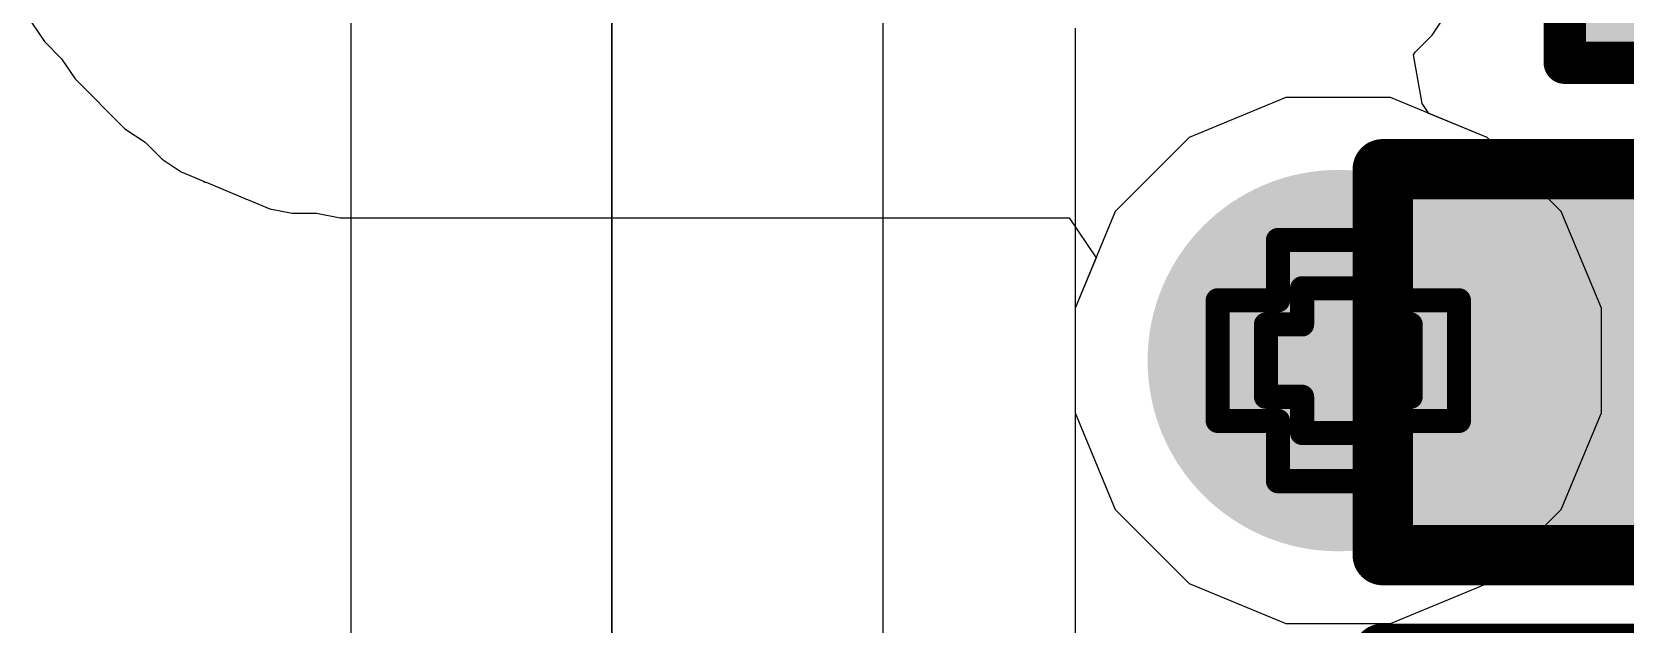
# Model space of a CAD drawing. Header units: inches. Extents: x -4 to 5258, y -4 to 5281.
# Drawn here: x 4.718 to 8.073, y 34.102 to 35.35 of the extents above; entities that cross this region are included whole.
import ezdxf

# ---------------------------------------------------------------- set-up
doc = ezdxf.new("R2010")
doc.units = ezdxf.units.IN
for name, color, linetype in [('Bottom Layer', 5, 'Continuous'), ('Bottom Solder', 6, 'Continuous'), ('Drill Drawing', 1, 'Continuous'), ('Layer 1', 16, 'Continuous'), ('Layer 2', 76, 'Continuous'), ('Top Layer', 1, 'Continuous'), ('Top Overlay', 2, 'Continuous'), ('Top Paste', 8, 'Continuous'), ('Top Solder', 216, 'Continuous'), ('Via Holes', 16, 'Continuous')]:
    doc.layers.add(name, color=color, linetype=linetype)

# ---------------------------------------------------------------- blocks, each defined once
blk = doc.blocks.new('R___0402_156')
at = {"layer": 'Top Layer'}
for points in [[(-0.6985, -0.3175), (-0.6985, 0.3175), (-0.2412999999999999, 0.3175), (-0.2413, -0.3175)], [(0.2412999999999999, -0.3175), (0.2413, 0.3175), (0.6985, 0.3175), (0.6985, -0.3175)]]:
    blk.add_hatch(color=1, dxfattribs=at).paths.add_polyline_path(points)
at = {"layer": 'Top Paste'}
for points in [[(-0.6985, -0.3175), (-0.6985, 0.3175), (-0.2412999999999999, 0.3175), (-0.2413, -0.3175)], [(0.2412999999999999, -0.3175), (0.2413, 0.3175), (0.6985, 0.3175), (0.6985, -0.3175)]]:
    blk.add_hatch(color=8, dxfattribs=at).paths.add_polyline_path(points)
at = {"layer": 'Top Solder'}
for points in [[(-0.75350116, -0.37250116), (-0.75350116, 0.37250116), (-0.1862988399999999, 0.37250116), (-0.18629884, -0.37250116)], [(0.1862988399999999, -0.37250116), (0.18629884, 0.37250116), (0.75350116, 0.37250116), (0.75350116, -0.37250116)]]:
    blk.add_hatch(color=216, dxfattribs=at).paths.add_polyline_path(points)
at = {"layer": 'Top Overlay'}
for points in [[(-0.7874, 0.4064, 0.127, 0.127, 0), (-0.7874, -0.4064, 0.127, 0.127, 0)], [(0.7874, 0.4064, 0.127, 0.127, 0), (-0.7874, 0.4064, 0.127, 0.127, 0)], [(0.7874, 0.4064, 0.127, 0.127, 0), (0.7874, -0.4064, 0.127, 0.127, 0)], [(0.7874, -0.4064, 0.127, 0.127, 0), (-0.7874, -0.4064, 0.127, 0.127, 0)], [(0.8128, -0.4318, 0.0032258, 0.0032258, 0), (-0.8128, -0.4318, 0.0032258, 0.0032258, 0)]]:
    blk.add_lwpolyline(points, format="xyseb", dxfattribs=at)
for points in [[(-0.8191499999999999, 0.4064, 0.0635, 0.0635, 1), (-0.7556499999999999, 0.4064, 0.0635, 0.0635, 1)], [(-0.8191499999999999, 0.4064, 0.0635, 0.0635, 1), (-0.7556499999999999, 0.4064, 0.0635, 0.0635, 1)], [(0.7556499999999999, 0.4064, 0.0635, 0.0635, 1), (0.8191499999999999, 0.4064, 0.0635, 0.0635, 1)], [(0.7556499999999999, 0.4064, 0.0635, 0.0635, 1), (0.8191499999999999, 0.4064, 0.0635, 0.0635, 1)], [(-0.8191499999999999, -0.4064, 0.0635, 0.0635, 1), (-0.7556499999999999, -0.4064, 0.0635, 0.0635, 1)], [(-0.8191499999999999, -0.4064, 0.0635, 0.0635, 1), (-0.7556499999999999, -0.4064, 0.0635, 0.0635, 1)], [(0.7556499999999999, -0.4064, 0.0635, 0.0635, 1), (0.8191499999999999, -0.4064, 0.0635, 0.0635, 1)], [(0.7556499999999999, -0.4064, 0.0635, 0.0635, 1), (0.8191499999999999, -0.4064, 0.0635, 0.0635, 1)], [(-0.81360518, -0.4318, 0.0016129, 0.0016129, 1), (-0.8119948199999999, -0.4318, 0.0016129, 0.0016129, 1)], [(0.8119948199999999, -0.4318, 0.0016129, 0.0016129, 1), (0.81360518, -0.4318, 0.0016129, 0.0016129, 1)]]:
    blk.add_lwpolyline(points, format="xyseb", close=True, dxfattribs=at)
blk = doc.blocks.new('R___0402_157')
at = {"layer": 'Top Layer'}
for points in [[(-0.6985, -0.3175), (-0.6985, 0.3175), (-0.2412999999999999, 0.3175), (-0.2413, -0.3175)], [(0.2412999999999999, -0.3175), (0.2413, 0.3175), (0.6985, 0.3175), (0.6985, -0.3175)]]:
    blk.add_hatch(color=1, dxfattribs=at).paths.add_polyline_path(points)
at = {"layer": 'Top Paste'}
for points in [[(-0.6985, -0.3175), (-0.6985, 0.3175), (-0.2412999999999999, 0.3175), (-0.2413, -0.3175)], [(0.2412999999999999, -0.3175), (0.2413, 0.3175), (0.6985, 0.3175), (0.6985, -0.3175)]]:
    blk.add_hatch(color=8, dxfattribs=at).paths.add_polyline_path(points)
at = {"layer": 'Top Solder'}
for points in [[(-0.75350116, -0.37250116), (-0.75350116, 0.37250116), (-0.1862988399999999, 0.37250116), (-0.18629884, -0.37250116)], [(0.1862988399999999, -0.37250116), (0.18629884, 0.37250116), (0.75350116, 0.37250116), (0.75350116, -0.37250116)]]:
    blk.add_hatch(color=216, dxfattribs=at).paths.add_polyline_path(points)
at = {"layer": 'Top Overlay'}
for points in [[(-0.7874, 0.4064, 0.127, 0.127, 0), (-0.7874, -0.4064, 0.127, 0.127, 0)], [(0.7874, 0.4064, 0.127, 0.127, 0), (-0.7874, 0.4064, 0.127, 0.127, 0)], [(0.7874, 0.4064, 0.127, 0.127, 0), (0.7874, -0.4064, 0.127, 0.127, 0)], [(0.7874, -0.4064, 0.127, 0.127, 0), (-0.7874, -0.4064, 0.127, 0.127, 0)], [(0.8128, -0.4318, 0.0032258, 0.0032258, 0), (-0.8128, -0.4318, 0.0032258, 0.0032258, 0)]]:
    blk.add_lwpolyline(points, format="xyseb", dxfattribs=at)
for points in [[(-0.8191499999999999, 0.4064, 0.0635, 0.0635, 1), (-0.7556499999999999, 0.4064, 0.0635, 0.0635, 1)], [(-0.8191499999999999, 0.4064, 0.0635, 0.0635, 1), (-0.7556499999999999, 0.4064, 0.0635, 0.0635, 1)], [(0.7556499999999999, 0.4064, 0.0635, 0.0635, 1), (0.8191499999999999, 0.4064, 0.0635, 0.0635, 1)], [(0.7556499999999999, 0.4064, 0.0635, 0.0635, 1), (0.8191499999999999, 0.4064, 0.0635, 0.0635, 1)], [(-0.8191499999999999, -0.4064, 0.0635, 0.0635, 1), (-0.7556499999999999, -0.4064, 0.0635, 0.0635, 1)], [(-0.8191499999999999, -0.4064, 0.0635, 0.0635, 1), (-0.7556499999999999, -0.4064, 0.0635, 0.0635, 1)], [(0.7556499999999999, -0.4064, 0.0635, 0.0635, 1), (0.8191499999999999, -0.4064, 0.0635, 0.0635, 1)], [(0.7556499999999999, -0.4064, 0.0635, 0.0635, 1), (0.8191499999999999, -0.4064, 0.0635, 0.0635, 1)], [(-0.81360518, -0.4318, 0.0016129, 0.0016129, 1), (-0.8119948199999999, -0.4318, 0.0016129, 0.0016129, 1)], [(0.8119948199999999, -0.4318, 0.0016129, 0.0016129, 1), (0.81360518, -0.4318, 0.0016129, 0.0016129, 1)]]:
    blk.add_lwpolyline(points, format="xyseb", close=True, dxfattribs=at)
blk = doc.blocks.new('DFN_2_0_3_0_6__225')
at = {"layer": 'Top Layer'}
for points in [[(-0.32999807, -0.12999974), (-0.32999807, 0.12999974), (-0.05999860999999999, 0.12999974), (-0.05999860999999999, -0.12999974)], [(0.06000115, -0.12999974), (0.06000115, 0.12999974), (0.33000061, 0.12999974), (0.33000061, -0.12999974)]]:
    blk.add_hatch(color=1, dxfattribs=at).paths.add_polyline_path(points)
at = {"layer": 'Top Paste'}
for points in [[(-0.32999807, -0.12999974), (-0.32999807, 0.12999974), (-0.05999860999999999, 0.12999974), (-0.05999860999999999, -0.12999974)], [(0.06000115, -0.12999974), (0.06000115, 0.12999974), (0.33000061, 0.12999974), (0.33000061, -0.12999974)]]:
    blk.add_hatch(color=8, dxfattribs=at).paths.add_polyline_path(points)
at = {"layer": 'Top Solder'}
for points in [[(-0.37999797, -0.17999964), (-0.37999797, 0.17999964), (-0.00999871, 0.17999964), (-0.00999871, -0.17999964)], [(0.01000125, -0.17999964), (0.01000125, 0.17999964), (0.38000051, 0.17999964), (0.38000051, -0.17999964)]]:
    blk.add_hatch(color=216, dxfattribs=at).paths.add_polyline_path(points)
at = {"layer": 'Top Overlay'}
for points in [[(-0.40639746, -0.2032, 0.08889999999999999, 0.08889999999999999, 0), (-0.40639746, 0.2032, 0.08889999999999999, 0.08889999999999999, 0)], [(-0.40639746, 0.2032, 0.08889999999999999, 0.08889999999999999, 0), (0.40640254, 0.2032, 0.08889999999999999, 0.08889999999999999, 0)], [(0.40640254, -0.2032, 0.08889999999999999, 0.08889999999999999, 0), (0.40640254, 0.2032, 0.08889999999999999, 0.08889999999999999, 0)], [(-0.40639746, -0.2032, 0.08889999999999999, 0.08889999999999999, 0), (0.40640254, -0.2032, 0.08889999999999999, 0.08889999999999999, 0)]]:
    blk.add_lwpolyline(points, format="xyseb", dxfattribs=at)
for points in [[(-0.42862246, 0.2032, 0.04445, 0.04445, 1), (-0.38417246, 0.2032, 0.04445, 0.04445, 1)], [(-0.42862246, 0.2032, 0.04445, 0.04445, 1), (-0.38417246, 0.2032, 0.04445, 0.04445, 1)], [(0.38417754, 0.2032, 0.04445, 0.04445, 1), (0.42862754, 0.2032, 0.04445, 0.04445, 1)], [(0.38417754, 0.2032, 0.04445, 0.04445, 1), (0.42862754, 0.2032, 0.04445, 0.04445, 1)], [(-0.42862246, -0.2032, 0.04445, 0.04445, 1), (-0.38417246, -0.2032, 0.04445, 0.04445, 1)], [(-0.42862246, -0.2032, 0.04445, 0.04445, 1), (-0.38417246, -0.2032, 0.04445, 0.04445, 1)], [(0.38417754, -0.2032, 0.04445, 0.04445, 1), (0.42862754, -0.2032, 0.04445, 0.04445, 1)], [(0.38417754, -0.2032, 0.04445, 0.04445, 1), (0.42862754, -0.2032, 0.04445, 0.04445, 1)]]:
    blk.add_lwpolyline(points, format="xyseb", close=True, dxfattribs=at)

msp = doc.modelspace()

# ---------------------------------------------------------------- hatches: boundary and pattern name
at = {"layer": 'Bottom Layer'}
h = msp.add_hatch(color=5, dxfattribs=at)
edge = h.paths.add_edge_path()
edge.add_arc((7.469352600000001, 34.65740846), 0.2999994, 0, 360)
at = {"layer": 'Bottom Solder'}
h = msp.add_hatch(color=6, dxfattribs=at)
edge = h.paths.add_edge_path()
edge.add_arc((7.469352600000001, 34.65740846), 0.4015993999999999, 0, 360)
at = {"layer": 'Layer 1'}
h = msp.add_hatch(color=16, dxfattribs=at)
edge = h.paths.add_edge_path()
edge.add_arc((7.469352600000001, 34.65740846), 0.2999994, 0, 360)
at = {"layer": 'Layer 2'}
h = msp.add_hatch(color=76, dxfattribs=at)
edge = h.paths.add_edge_path()
edge.add_arc((7.469352600000001, 34.65740846), 0.2999994, 0, 360)
at = {"layer": 'Top Layer'}
h = msp.add_hatch(color=1, dxfattribs=at)
edge = h.paths.add_edge_path()
edge.add_arc((7.469352600000001, 34.65740846), 0.2999994, 0, 360)
msp.add_hatch(color=1, dxfattribs=at).paths.add_polyline_path([(7.99420042, 34.3567004), (7.99420042, 34.95882264), (7.46935514, 34.95882264), (7.46935514, 34.3567004)])
at = {"layer": 'Top Solder'}
h = msp.add_hatch(color=216, dxfattribs=at)
edge = h.paths.add_edge_path()
edge.add_arc((7.469352600000001, 34.65740846), 0.4015993999999999, 0, 360)
at = {"layer": 'Via Holes'}
h = msp.add_hatch(color=7, dxfattribs=at)
edge = h.paths.add_edge_path()
edge.add_arc((7.469352600000001, 34.65740846), 0.1499997, 0, 360)

# ---------------------------------------------------------------- linework, layer by layer
at = {"layer": 'Bottom Layer'}
for p, q in [((7.359154699999999, 35.21140786), (7.15553814, 35.12706716)), ((7.579550499999999, 35.21140786), (7.359154699999999, 35.21140786)), ((7.78316706, 35.12706716), (7.579550499999999, 35.21140786)), ((7.15553814, 35.12706716), (6.9996939, 34.97122292)), ((7.939011299999999, 34.97122292), (7.78316706, 35.12706716)), ((6.9996939, 34.97122292), (6.915353199999999, 34.76760635999999)), ((8.023352, 34.76760635999999), (7.939011299999999, 34.97122292)), ((6.915353199999999, 34.76760635999999), (6.915353199999999, 34.54721056)), ((8.023352, 34.54721056), (8.023352, 34.76760635999999)), ((6.915353199999999, 34.54721056), (6.9996939, 34.343594)), ((7.939011299999999, 34.343594), (8.023352, 34.54721056)), ((6.9996939, 34.343594), (7.15553814, 34.18774976)), ((7.78316706, 34.18774976), (7.939011299999999, 34.343594)), ((7.15553814, 34.18774976), (7.359154699999999, 34.10340906)), ((7.579550499999999, 34.10340906), (7.78316706, 34.18774976)), ((7.359154699999999, 34.10340906), (7.579550499999999, 34.10340906))]:
    msp.add_line(p, q, dxfattribs=at)
at = {"layer": 'Drill Drawing'}
for points in [[(7.3423526, 34.78440846, 0.0508, 0.0508, 0), (7.3423526, 34.91140846, 0.0508, 0.0508, 0)], [(7.3423526, 34.91140846, 0.0508, 0.0508, 0), (7.596352599999999, 34.91140846, 0.0508, 0.0508, 0)], [(7.596352599999999, 34.78440846, 0.0508, 0.0508, 0), (7.596352599999999, 34.91140846, 0.0508, 0.0508, 0)], [(7.393152600000001, 34.73360846, 0.0508, 0.0508, 0), (7.393152600000001, 34.80980846, 0.0508, 0.0508, 0)], [(7.393152600000001, 34.80980846, 0.0508, 0.0508, 0), (7.545552600000001, 34.80980846, 0.0508, 0.0508, 0)], [(7.545552600000001, 34.73360846, 0.0508, 0.0508, 0), (7.545552600000001, 34.80980846, 0.0508, 0.0508, 0)], [(7.2153526, 34.53040846, 0.0508, 0.0508, 0), (7.2153526, 34.78440846, 0.0508, 0.0508, 0)], [(7.2153526, 34.78440846, 0.0508, 0.0508, 0), (7.3423526, 34.78440846, 0.0508, 0.0508, 0)], [(7.596352599999999, 34.78440846, 0.0508, 0.0508, 0), (7.723352599999999, 34.78440846, 0.0508, 0.0508, 0)], [(7.723352599999999, 34.53040846, 0.0508, 0.0508, 0), (7.723352599999999, 34.78440846, 0.0508, 0.0508, 0)], [(7.3169526, 34.58120846, 0.0508, 0.0508, 0), (7.3169526, 34.73360846, 0.0508, 0.0508, 0)], [(7.3169526, 34.73360846, 0.0508, 0.0508, 0), (7.393152600000001, 34.73360846, 0.0508, 0.0508, 0)], [(7.545552600000001, 34.73360846, 0.0508, 0.0508, 0), (7.621752599999999, 34.73360846, 0.0508, 0.0508, 0)], [(7.621752599999999, 34.58120846, 0.0508, 0.0508, 0), (7.621752599999999, 34.73360846, 0.0508, 0.0508, 0)], [(7.3169526, 34.58120846, 0.0508, 0.0508, 0), (7.393152600000001, 34.58120846, 0.0508, 0.0508, 0)], [(7.393152600000001, 34.50500846, 0.0508, 0.0508, 0), (7.393152600000001, 34.58120846, 0.0508, 0.0508, 0)], [(7.545552600000001, 34.58120846, 0.0508, 0.0508, 0), (7.621752599999999, 34.58120846, 0.0508, 0.0508, 0)], [(7.545552600000001, 34.50500846, 0.0508, 0.0508, 0), (7.545552600000001, 34.58120846, 0.0508, 0.0508, 0)], [(7.2153526, 34.53040846, 0.0508, 0.0508, 0), (7.3423526, 34.53040846, 0.0508, 0.0508, 0)], [(7.3423526, 34.40340845999999, 0.0508, 0.0508, 0), (7.3423526, 34.53040846, 0.0508, 0.0508, 0)], [(7.393152600000001, 34.50500846, 0.0508, 0.0508, 0), (7.545552600000001, 34.50500846, 0.0508, 0.0508, 0)], [(7.596352599999999, 34.53040846, 0.0508, 0.0508, 0), (7.723352599999999, 34.53040846, 0.0508, 0.0508, 0)], [(7.596352599999999, 34.40340845999999, 0.0508, 0.0508, 0), (7.596352599999999, 34.53040846, 0.0508, 0.0508, 0)], [(7.3423526, 34.40340845999999, 0.0508, 0.0508, 0), (7.596352599999999, 34.40340845999999, 0.0508, 0.0508, 0)]]:
    msp.add_lwpolyline(points, format="xyseb", dxfattribs=at)
for points in [[(7.3296526, 34.91140846, 0.0254, 0.0254, 1), (7.3550526, 34.91140846, 0.0254, 0.0254, 1)], [(7.3296526, 34.91140846, 0.0254, 0.0254, 1), (7.3550526, 34.91140846, 0.0254, 0.0254, 1)], [(7.583652599999999, 34.91140846, 0.0254, 0.0254, 1), (7.609052599999999, 34.91140846, 0.0254, 0.0254, 1)], [(7.583652599999999, 34.91140846, 0.0254, 0.0254, 1), (7.609052599999999, 34.91140846, 0.0254, 0.0254, 1)], [(7.3804526, 34.80980846, 0.0254, 0.0254, 1), (7.4058526, 34.80980846, 0.0254, 0.0254, 1)], [(7.3804526, 34.80980846, 0.0254, 0.0254, 1), (7.4058526, 34.80980846, 0.0254, 0.0254, 1)], [(7.5328526, 34.80980846, 0.0254, 0.0254, 1), (7.558252599999999, 34.80980846, 0.0254, 0.0254, 1)], [(7.5328526, 34.80980846, 0.0254, 0.0254, 1), (7.558252599999999, 34.80980846, 0.0254, 0.0254, 1)], [(7.2026526, 34.78440846, 0.0254, 0.0254, 1), (7.2280526, 34.78440846, 0.0254, 0.0254, 1)], [(7.2026526, 34.78440846, 0.0254, 0.0254, 1), (7.2280526, 34.78440846, 0.0254, 0.0254, 1)], [(7.3296526, 34.78440846, 0.0254, 0.0254, 1), (7.3550526, 34.78440846, 0.0254, 0.0254, 1)], [(7.3296526, 34.78440846, 0.0254, 0.0254, 1), (7.3550526, 34.78440846, 0.0254, 0.0254, 1)], [(7.583652599999999, 34.78440846, 0.0254, 0.0254, 1), (7.609052599999999, 34.78440846, 0.0254, 0.0254, 1)], [(7.583652599999999, 34.78440846, 0.0254, 0.0254, 1), (7.609052599999999, 34.78440846, 0.0254, 0.0254, 1)], [(7.710652599999999, 34.78440846, 0.0254, 0.0254, 1), (7.736052599999999, 34.78440846, 0.0254, 0.0254, 1)], [(7.710652599999999, 34.78440846, 0.0254, 0.0254, 1), (7.736052599999999, 34.78440846, 0.0254, 0.0254, 1)], [(7.3042526, 34.73360846, 0.0254, 0.0254, 1), (7.3296526, 34.73360846, 0.0254, 0.0254, 1)], [(7.3042526, 34.73360846, 0.0254, 0.0254, 1), (7.3296526, 34.73360846, 0.0254, 0.0254, 1)], [(7.3804526, 34.73360846, 0.0254, 0.0254, 1), (7.4058526, 34.73360846, 0.0254, 0.0254, 1)], [(7.3804526, 34.73360846, 0.0254, 0.0254, 1), (7.4058526, 34.73360846, 0.0254, 0.0254, 1)], [(7.5328526, 34.73360846, 0.0254, 0.0254, 1), (7.558252599999999, 34.73360846, 0.0254, 0.0254, 1)], [(7.5328526, 34.73360846, 0.0254, 0.0254, 1), (7.558252599999999, 34.73360846, 0.0254, 0.0254, 1)], [(7.609052599999999, 34.73360846, 0.0254, 0.0254, 1), (7.634452599999999, 34.73360846, 0.0254, 0.0254, 1)], [(7.609052599999999, 34.73360846, 0.0254, 0.0254, 1), (7.634452599999999, 34.73360846, 0.0254, 0.0254, 1)], [(7.3042526, 34.58120846, 0.0254, 0.0254, 1), (7.3296526, 34.58120846, 0.0254, 0.0254, 1)], [(7.3042526, 34.58120846, 0.0254, 0.0254, 1), (7.3296526, 34.58120846, 0.0254, 0.0254, 1)], [(7.3804526, 34.58120846, 0.0254, 0.0254, 1), (7.4058526, 34.58120846, 0.0254, 0.0254, 1)], [(7.3804526, 34.58120846, 0.0254, 0.0254, 1), (7.4058526, 34.58120846, 0.0254, 0.0254, 1)], [(7.5328526, 34.58120846, 0.0254, 0.0254, 1), (7.558252599999999, 34.58120846, 0.0254, 0.0254, 1)], [(7.5328526, 34.58120846, 0.0254, 0.0254, 1), (7.558252599999999, 34.58120846, 0.0254, 0.0254, 1)], [(7.609052599999999, 34.58120846, 0.0254, 0.0254, 1), (7.634452599999999, 34.58120846, 0.0254, 0.0254, 1)], [(7.609052599999999, 34.58120846, 0.0254, 0.0254, 1), (7.634452599999999, 34.58120846, 0.0254, 0.0254, 1)], [(7.2026526, 34.53040846, 0.0254, 0.0254, 1), (7.2280526, 34.53040846, 0.0254, 0.0254, 1)], [(7.2026526, 34.53040846, 0.0254, 0.0254, 1), (7.2280526, 34.53040846, 0.0254, 0.0254, 1)], [(7.3296526, 34.53040846, 0.0254, 0.0254, 1), (7.3550526, 34.53040846, 0.0254, 0.0254, 1)], [(7.3296526, 34.53040846, 0.0254, 0.0254, 1), (7.3550526, 34.53040846, 0.0254, 0.0254, 1)], [(7.3804526, 34.50500846, 0.0254, 0.0254, 1), (7.4058526, 34.50500846, 0.0254, 0.0254, 1)], [(7.3804526, 34.50500846, 0.0254, 0.0254, 1), (7.4058526, 34.50500846, 0.0254, 0.0254, 1)], [(7.5328526, 34.50500846, 0.0254, 0.0254, 1), (7.558252599999999, 34.50500846, 0.0254, 0.0254, 1)], [(7.5328526, 34.50500846, 0.0254, 0.0254, 1), (7.558252599999999, 34.50500846, 0.0254, 0.0254, 1)], [(7.583652599999999, 34.53040846, 0.0254, 0.0254, 1), (7.609052599999999, 34.53040846, 0.0254, 0.0254, 1)], [(7.583652599999999, 34.53040846, 0.0254, 0.0254, 1), (7.609052599999999, 34.53040846, 0.0254, 0.0254, 1)], [(7.710652599999999, 34.53040846, 0.0254, 0.0254, 1), (7.736052599999999, 34.53040846, 0.0254, 0.0254, 1)], [(7.710652599999999, 34.53040846, 0.0254, 0.0254, 1), (7.736052599999999, 34.53040846, 0.0254, 0.0254, 1)], [(7.3296526, 34.40340845999999, 0.0254, 0.0254, 1), (7.3550526, 34.40340845999999, 0.0254, 0.0254, 1)], [(7.3296526, 34.40340845999999, 0.0254, 0.0254, 1), (7.3550526, 34.40340845999999, 0.0254, 0.0254, 1)], [(7.583652599999999, 34.40340845999999, 0.0254, 0.0254, 1), (7.609052599999999, 34.40340845999999, 0.0254, 0.0254, 1)], [(7.583652599999999, 34.40340845999999, 0.0254, 0.0254, 1), (7.609052599999999, 34.40340845999999, 0.0254, 0.0254, 1)]]:
    msp.add_lwpolyline(points, format="xyseb", close=True, dxfattribs=at)
at = {"layer": 'Layer 1'}
for p, q in [((4.717892519999999, 35.36913424), (4.7445803, 35.32919274)), ((7.667363379999999, 35.3429443), (7.69405116, 35.3828858)), ((7.63129284, 35.30687375999999), (7.667363379999999, 35.3429443)), ((4.7445803, 35.32919274), (4.7806483, 35.29312474)), ((7.62766826, 35.30144832), (7.63129284, 35.30687375999999)), ((7.64629408, 35.19899234), (7.62766826, 35.30144832)), ((4.7806483, 35.29312474), (4.80898962, 35.25070674)), ((4.80898962, 35.25070674), (4.913891619999999, 35.1458022)), ((7.660187880000001, 35.17800686), (7.64629408, 35.19899234)), ((7.78316706, 35.12706716), (7.660187880000001, 35.17800686)), ((4.913891619999999, 35.1458022), (4.9563147, 35.11745579999999)), ((4.9563147, 35.11745579999999), (4.99238778, 35.08138272)), ((7.939011299999999, 34.97122292), (7.78316706, 35.12706716)), ((4.99238778, 35.08138272), (5.03232928, 35.05469494)), ((5.03232928, 35.05469494), (5.03233436, 35.05468986)), ((5.03233436, 35.05468986), (5.07945644, 35.0351725)), ((5.07945644, 35.0351725), (5.08192532, 35.03352149999999)), ((5.08192532, 35.03352149999999), (5.0848387, 35.03294237999999)), ((5.0848387, 35.03294237999999), (5.16655558, 34.99909433999999)), ((5.16655558, 34.99909433999999), (5.1690143, 34.99745096)), ((5.1690143, 34.99745096), (5.17191244, 34.99687437999999)), ((5.17191244, 34.99687437999999), (5.21904468, 34.97735194)), ((5.21904468, 34.97735194), (5.26617946, 34.9679768)), ((5.26617946, 34.9679768), (5.31719282, 34.9679768)), ((5.31719282, 34.9679768), (5.367225739999999, 34.95802508)), ((8.023352, 34.76760635999999), (7.939011299999999, 34.97122292)), ((5.367225739999999, 34.95802508), (6.902787819999999, 34.95802508)), ((6.902787819999999, 34.95802508), (6.95923424, 34.87354722)), ((6.95923424, 34.87354722), (6.915353199999999, 34.76760635999999)), ((6.915353199999999, 34.76760635999999), (6.915353199999999, 34.54721056)), ((8.023352, 34.54721056), (8.023352, 34.76760635999999)), ((6.915353199999999, 34.54721056), (6.9996939, 34.343594)), ((7.939011299999999, 34.343594), (8.023352, 34.54721056)), ((6.9996939, 34.343594), (7.15553814, 34.18774976)), ((7.78316706, 34.18774976), (7.939011299999999, 34.343594)), ((7.15553814, 34.18774976), (7.359154699999999, 34.10340906)), ((7.579550499999999, 34.10340906), (7.78316706, 34.18774976)), ((7.359154699999999, 34.10340906), (7.579550499999999, 34.10340906))]:
    msp.add_line(p, q, dxfattribs=at)
at = {"layer": 'Layer 2'}
for p, q in [((5.93927438, 44.26509816), (5.93927438, 19.55438812)), ((6.510771839999999, 24.6906669), (6.510771839999999, 35.72269716))]:
    msp.add_line(p, q, dxfattribs=at)
at = {"layer": 'Top Layer'}
for p, q in [((5.38942026, 37.47555624), (5.38941772, 33.4763999)), ((5.93927184, 33.4763999), (5.93927438, 37.47555624)), ((6.915353199999999, 35.35782615999999), (6.915353199999999, 34.76760635999999)), ((6.915353199999999, 34.76760635999999), (6.915353199999999, 33.95112589999999))]:
    msp.add_line(p, q, dxfattribs=at)

# ---------------------------------------------------------------- block references
msp.add_blockref('DFN_2_0_3_0_6__225', (8.35264522, 35.4878259))
at = {"rotation": 180}
for name, p in [('R___0402_157', (8.350298259999999, 34.65411662)), ('R___0402_156', (8.350298259999999, 33.6336259))]:
    msp.add_blockref(name, p, dxfattribs=at)

doc.saveas('drawing.dxf')
